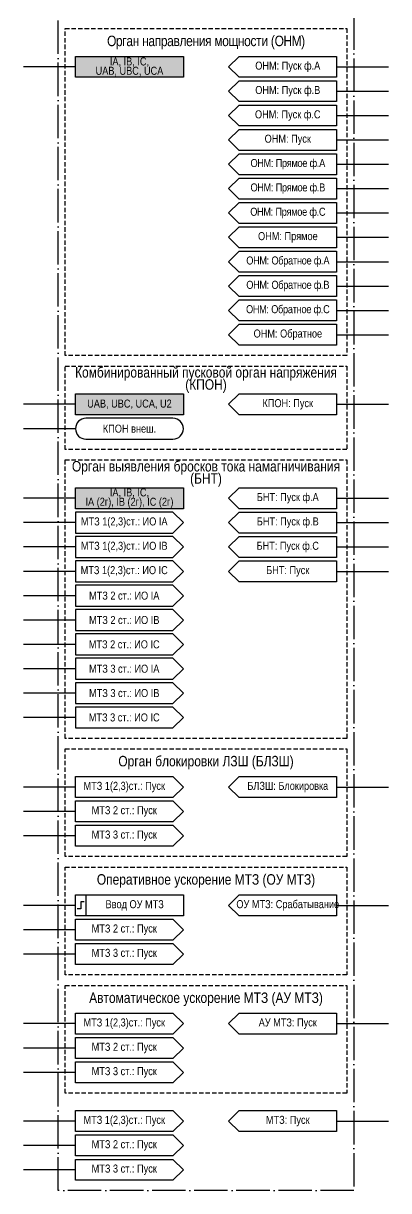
# Model space of a CAD drawing. Header units: millimetres. Extents: x -60 to 2976, y -423 to 657.
# Drawn here: x 415 to 520, y -116 to 219.5 of the extents above; entities that cross this region are included whole.
import ezdxf

# ---------------------------------------------------------------- set-up
doc = ezdxf.new("R2010")
doc.units = ezdxf.units.MM
doc.linetypes.add('ACAD_ISO04W100', pattern=[30, 24, -3, 0, -3])
doc.linetypes.add('штриховая2', pattern=[0.375, 0.25, -0.125])
doc.layers.add('TEXT', color=7, linetype='Continuous', lineweight=25)
doc.styles.add('2.5_Gost_RD', font='ARIALN.TTF', dxfattribs={"height": 2.5})
doc.styles.add('3.5_Gost_RD', font='ARIALN.TTF', dxfattribs={"height": 3.5})

msp = doc.modelspace()

# ---------------------------------------------------------------- hatches: boundary and pattern name
at = {"ltscale": 100, "true_color": 0xf7941d}
h = msp.add_hatch(color=30, dxfattribs=at)
h.dxf.hatch_style = 1
h.paths.add_polyline_path([(430, 210), (461, 210), (461, 204), (430, 204)])
h = msp.add_hatch(color=30, dxfattribs=at)
h.dxf.hatch_style = 1
h.paths.add_polyline_path([(430, 113), (461, 113), (461, 107), (430, 107)])
h = msp.add_hatch(color=30, dxfattribs=at)
h.dxf.hatch_style = 1
h.paths.add_polyline_path([(430, 86), (461, 86), (461, 80), (430, 80)])

# ---------------------------------------------------------------- linework, layer by layer
at = {"ltscale": 100}
for p, q in [((430, 207), (415, 207)), ((505, 207), (520, 207)), ((505, 200), (520, 200)), ((505, 193), (520, 193)), ((505, 186), (520, 186)), ((505, 179), (520, 179)), ((505, 172), (520, 172)), ((505, 165), (520, 165)), ((505, 158), (520, 158)), ((505, 151), (520, 151)), ((505, 144), (520, 144)), ((505, 137), (520, 137)), ((505, 130), (520, 130)), ((430, 110), (415, 110)), ((505, 110), (520, 110)), ((430, 103), (415, 103)), ((430, 83), (415, 83)), ((505, 83), (520, 83)), ((430, 76), (415, 76)), ((505, 76), (520, 76)), ((430, 69), (415, 69)), ((505, 69), (520, 69)), ((430, 62), (415, 62)), ((505, 62), (520, 62)), ((430, 55), (415, 55)), ((430, 48), (415, 48)), ((430, 41), (415, 41)), ((430, 34), (415, 34)), ((430, 27), (415, 27)), ((430, 20), (415, 20)), ((430, 0), (415, 0)), ((505, 0), (520, 0)), ((430, -7), (415, -7)), ((430, -14), (415, -14)), ((430, -34), (415, -34)), ((505, -34), (520, -34)), ((430, -41), (415, -41)), ((430, -48), (415, -48)), ((430, -68), (415, -68)), ((505, -68), (520, -68)), ((430, -75), (415, -75)), ((430, -82), (415, -82)), ((430, -96), (415, -96)), ((505, -96), (520, -96)), ((430, -103), (415, -103)), ((430, -110), (415, -110))]:
    msp.add_line(p, q, dxfattribs=at)
at = {"color": 251, "linetype": 'ACAD_ISO04W100', "lineweight": 30, "ltscale": 0.4, "true_color": 0x58595b}
msp.add_lwpolyline([(425, 645), (510, 645), (510, -116), (425, -116)], close=True, dxfattribs=at)
at = {"linetype": 'штриховая2', "ltscale": 5}
for points in [[(427, 218), (508, 218), (508, 124), (427, 124)], [(427, 121), (508, 121), (508, 97), (427, 97)], [(427, 94), (508, 94), (508, 14), (427, 14)], [(427, 11), (508, 11), (508, -20), (427, -20)], [(427, -23), (508, -23), (508, -54), (427, -54)], [(427, -57), (508, -57), (508, -88), (427, -88)]]:
    msp.add_lwpolyline(points, close=True, dxfattribs=at)
at = {"ltscale": 100}
for points in [[(430, 210), (461, 210), (461, 204), (430, 204)], [(477, 210), (505, 210), (505, 204), (477, 204), (474, 207)], [(477, 203), (505, 203), (505, 197), (477, 197), (474, 200)], [(477, 196), (505, 196), (505, 190), (477, 190), (474, 193)], [(477, 189), (505, 189), (505, 183), (477, 183), (474, 186)], [(477, 182), (505, 182), (505, 176), (477, 176), (474, 179)], [(477, 175), (505, 175), (505, 169), (477, 169), (474, 172)], [(477, 168), (505, 168), (505, 162), (477, 162), (474, 165)], [(477, 161), (505, 161), (505, 155), (477, 155), (474, 158)], [(477, 154), (505, 154), (505, 148), (477, 148), (474, 151)], [(477, 147), (505, 147), (505, 141), (477, 141), (474, 144)], [(477, 140), (505, 140), (505, 134), (477, 134), (474, 137)], [(477, 133), (505, 133), (505, 127), (477, 127), (474, 130)], [(430, 113), (461, 113), (461, 107), (430, 107)], [(505, 107), (477, 107), (474, 110), (477, 113), (505, 113)], [(430, 86), (461, 86), (461, 80), (430, 80)], [(505, 86), (505, 80), (477, 80), (474, 83), (477, 86)], [(505, 79), (505, 73), (477, 73), (474, 76), (477, 79)], [(505, 72), (505, 66), (477, 66), (474, 69), (477, 72)], [(505, 65), (505, 59), (477, 59), (474, 62), (477, 65)], [(505, -3), (477, -3), (474, 0), (477, 3), (505, 3)], [(430, -31), (433, -31), (433, -37), (430, -37)], [(430, -31), (461, -31), (461, -37), (430, -37)], [(505, -37), (477, -37), (474, -34), (477, -31), (505, -31)], [(505, -71), (477, -71), (474, -68), (477, -65), (505, -65)], [(505, -99), (477, -99), (474, -96), (477, -93), (505, -93)]]:
    msp.add_lwpolyline(points, close=True, dxfattribs=at)
msp.add_lwpolyline([(433, 100), (458, 100, 1), (458, 106), (433, 106, 1)], format="xyb", close=True, dxfattribs=at)
for points in [[(461, 76), (458, 79), (430, 79), (430, 73), (458, 73), (461, 76)], [(461, 69), (458, 72), (430, 72), (430, 66), (458, 66), (461, 69)], [(461, 62), (458, 65), (430, 65), (430, 59), (458, 59), (461, 62)], [(461, 55), (458, 58), (430, 58), (430, 52), (458, 52), (461, 55)], [(461, 48), (458, 51), (430, 51), (430, 45), (458, 45), (461, 48)], [(461, 41), (458, 44), (430, 44), (430, 38), (458, 38), (461, 41)], [(461, 34), (458, 37), (430, 37), (430, 31), (458, 31), (461, 34)], [(461, 27), (458, 30), (430, 30), (430, 24), (458, 24), (461, 27)], [(461, 20), (458, 23), (430, 23), (430, 17), (458, 17), (461, 20)], [(430, 3), (458, 3), (461, 0), (458, -3), (430, -3), (430, 3)], [(430, -4), (458, -4), (461, -7), (458, -10), (430, -10), (430, -4)], [(430, -11), (458, -11), (461, -14), (458, -17), (430, -17), (430, -11)], [(430, -38), (458, -38), (461, -41), (458, -44), (430, -44), (430, -38)], [(430, -45), (458, -45), (461, -48), (458, -51), (430, -51), (430, -45)], [(430, -65), (458, -65), (461, -68), (458, -71), (430, -71), (430, -65)], [(430, -72), (458, -72), (461, -75), (458, -78), (430, -78), (430, -72)], [(430, -79), (458, -79), (461, -82), (458, -85), (430, -85), (430, -79)], [(430, -93), (458, -93), (461, -96), (458, -99), (430, -99), (430, -93)], [(430, -100), (458, -100), (461, -103), (458, -106), (430, -106), (430, -100)], [(430, -107), (458, -107), (461, -110), (458, -113), (430, -113), (430, -107)]]:
    msp.add_lwpolyline(points, dxfattribs=at)
at = {"lineweight": 30, "ltscale": 100}
msp.add_lwpolyline([(432.5, -33), (431.5, -33), (431.5, -35), (430.5, -35)], dxfattribs=at)

# ---------------------------------------------------------------- texts
at = {"color": 30, "ltscale": 100, "char_height": 3, "width": 81, "attachment_point": 5, "style": '3.5_Gost_RD'}
for s, insert in [('\\pxt49;{\\T0.95;\\C30;\\c1938679;Орган направления мощности (ОНМ)}', (467.5, 214)), ('\\pxsm0.7;{\\C30;\\c1938679;Комбинированный пусковой орган напряжения (КПОН)}', (467.5, 117)), ('\\pxsm0.7;{\\C30;\\c1938679;Орган выявления бросков тока намагничивания (БНТ)}', (467.5, 90)), ('{\\C30;\\c1938679;Орган блокировки ЛЗШ (БЛЗШ)}', (467.5, 7)), ('{\\C30;\\c1938679;Оперативное ускорение МТЗ (ОУ МТЗ)}', (467.5, -27)), ('\\pxt4;{\\C30;\\c1938679;Автоматическое ускорение МТЗ (АУ МТЗ)}', (467.5, -61))]:
    msp.add_mtext(s, dxfattribs=dict(at, insert=insert))
at = {"ltscale": 100, "char_height": 2.3, "attachment_point": 5, "style": '2.5_Gost_RD'}
for s, insert, width in [('\\pxsm0.7;ОНМ: Пуск ф.А ', (491, 207), 28), ('\\pxsm0.7;ОНМ: Пуск ф.В', (491, 200), 28), ('\\pxsm0.7;ОНМ: Пуск ф.С', (491, 193), 28), ('\\pxsm0.7;ОНМ: Пуск', (491, 186), 27.874017), ('\\pxsm0.7;{\\T0.95;ОНМ: Прямое ф.А}', (491, 179), 28), ('\\pxsm0.7;{\\T0.95;ОНМ: Прямое ф.В}', (491, 172), 28), ('\\pxsm0.7;{\\T0.95;ОНМ: Прямое ф.С}', (491, 165), 28), ('\\pxsm0.7;ОНМ: Прямое', (491.0315, 158), 27.937009), ('\\pxsm0.7;{\\T0.95;ОНМ: Обратное ф.А}', (491, 151), 28), ('\\pxsm0.7;{\\T0.95;ОНМ: Обратное ф.В}', (491, 144), 28), ('\\pxsm0.7;{\\T0.95;ОНМ: Обратное ф.С}', (491, 137), 28), ('\\pxsm0.7,t10;ОНМ: Обратное', (491.0315, 130), 27.937009), ('\\pxsm0.7;КПОН: Пуск', (491, 110), 28), ('\\pxsm0.7;КПОН внеш.', (445.5, 103), 31.000006), ('БНТ: Пуск ф.А', (491, 83), 28), ('БНТ: Пуск ф.В', (491, 76), 28), ('БНТ: Пуск ф.С', (491, 69), 28), ('БНТ: Пуск', (491, 62), 28), ('\\pxsm0.7;БЛЗШ: Блокировка', (491, 0), 28), ('\\pxsm0.7;ОУ МТЗ: Срабатывание', (491, -34), 28), ('АУ МТЗ: Пуск', (491, -68), 28), ('МТЗ: Пуск', (491, -96), 28)]:
    msp.add_mtext(s, dxfattribs=dict(at, insert=insert, width=width))
at = {"layer": 'TEXT', "ltscale": 100, "char_height": 2.3, "attachment_point": 5, "style": '2.5_Gost_RD'}
for s, insert, width in [('\\pxsm0.7;IA, IB, IC,\\PUAB, UBC, UCA', (445.5, 207), 31), ('\\pxsm0.7;UAB, UBC, UCA, U2', (445.5, 110), 31), ('\\pxsm0.7;IA, IB, IC, \\PIA (2г), IB (2г), IC (2г)', (445.5, 83), 31), ('\\pxsm0.7;МТЗ 1(2,3)ст.: ИО IА', (443.9972, 76.0025), 28.000006), ('\\pxsm0.7;МТЗ 1(2,3)ст.: ИО IB', (443.9972, 69.0025), 28.000006), ('\\pxsm0.7;МТЗ 1(2,3)ст.: ИО IC', (443.9972, 62.0025), 28.000006), ('\\pxsm0.7;МТЗ 2 ст.: ИО IА', (443.9972, 55.0025), 28.000006), ('\\pxsm0.7;МТЗ 2 ст.: ИО IB', (443.9972, 48.0025), 28.000006), ('\\pxsm0.7;МТЗ 2 ст.: ИО IC', (443.9972, 41.0025), 28.000006), ('\\pxsm0.7;МТЗ 3 ст.: ИО IА', (443.9972, 34.0025), 28.000006), ('\\pxsm0.7;МТЗ 3 ст.: ИО IB', (443.9972, 27.0025), 28.000006), ('\\pxsm0.7;МТЗ 3 ст.: ИО IC', (443.9972, 20.0025), 28.000006), ('\\pxsm0.7;МТЗ 1(2,3)ст.: Пуск', (444, 0), 28), ('\\pxsm0.7;МТЗ 2 ст.: Пуск', (444, -7), 28), ('\\pxsm0.7;МТЗ 3 ст.: Пуск', (444, -14), 28), ('\\pxsm0.7;Ввод ОУ МТЗ', (447, -34), 28), ('\\pxsm0.7;МТЗ 2 ст.: Пуск', (444, -41), 28), ('\\pxsm0.7;МТЗ 3 ст.: Пуск', (444, -48), 28), ('\\pxsm0.7;МТЗ 1(2,3)ст.: Пуск', (444, -68), 28), ('\\pxsm0.7;МТЗ 2 ст.: Пуск', (444, -75), 28), ('\\pxsm0.7;МТЗ 3 ст.: Пуск', (444, -82), 28), ('\\pxsm0.7;МТЗ 1(2,3)ст.: Пуск', (444, -96), 28), ('\\pxsm0.7,t11;МТЗ 2 ст.: Пуск', (444, -103), 28), ('\\pxsm0.7;МТЗ 3 ст.: Пуск', (444, -110), 28)]:
    msp.add_mtext(s, dxfattribs=dict(at, insert=insert, width=width))

doc.saveas('drawing.dxf')
